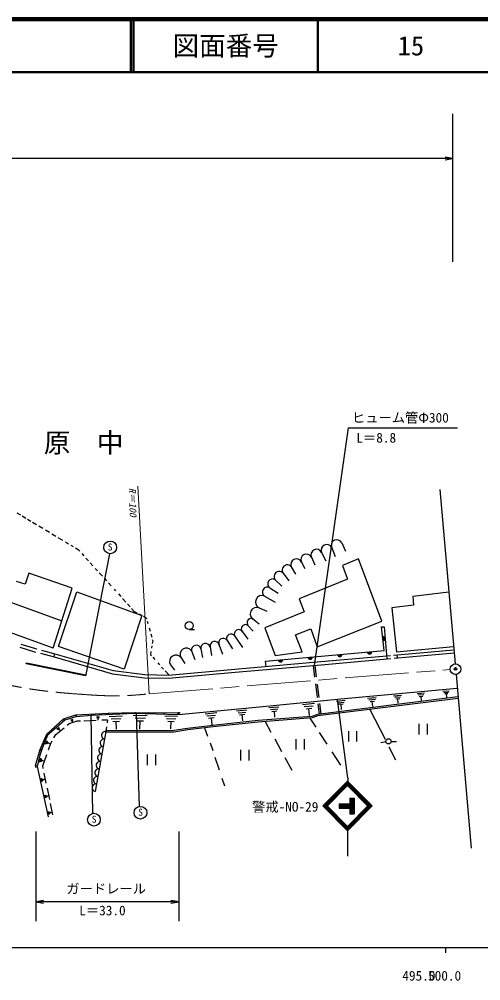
# Model space of a CAD drawing. Units: millimetres, scale not verified. Extents: x 40000 to 680000, y 20000 to 380000.
# Drawn here: x 487751 to 574649, y 198715 to 380000 of the extents above; entities that cross this region are included whole.
import ezdxf
from ezdxf.enums import TextEntityAlignment as Align

# ---------------------------------------------------------------- set-up
doc = ezdxf.new("R2010")
doc.units = ezdxf.units.MM
doc.header["$LTSCALE"] = 1000
doc.header["$PDMODE"] = 32
doc.header["$PDSIZE"] = 500
doc.linetypes.add('CHAIN', pattern=[18.5, 12, -1.5, 3.5, -1.5])
for name, color, linetype, lineweight in [('M-BGD', 7, 'Continuous', 25), ('M-BMK', 2, 'CHAIN', 13), ('M-BMK-SRVR', 3, 'Continuous', 25), ('M-STR-HTXT', 7, 'Continuous', 13), ('M-STR-STR3', 7, 'Continuous', 25), ('M-STR-STRC', 7, 'Continuous', 25), ('M-TTL', 2, 'Continuous', 140), ('M-TTL-BAND', 7, 'Continuous', 25), ('M-TTL-LINE', 7, 'Continuous', 50), ('M-TTL-TXT', 7, 'Continuous', 13)]:
    doc.layers.add(name, color=color, linetype=linetype, lineweight=lineweight)
doc.layers.add('M-OTRS', color=6, linetype='Continuous')
doc.styles.add('ＭＳ ゴシック', font='')
doc.styles.get('ＭＳ ゴシック').set_extended_font_data('MS Gothic')

# ---------------------------------------------------------------- blocks, each defined once
blk = doc.blocks.new('open_arrow')
at = {"color": 0, "linetype": 'Continuous', "lineweight": -2}
blk.add_lwpolyline([(7.5, 1.25), (0, 0), (7.5, -1.25)], dxfattribs=at)

msp = doc.modelspace()

# ---------------------------------------------------------------- linework, layer by layer
at = {"layer": 'M-BGD'}
for p, q in [((487294, 286962), (487963, 286560)), ((488273, 286373), (488995, 285940)), ((489317, 285746), (489941, 285371)), ((490214, 285207), (491001, 284734)), ((491430, 284476), (492180, 284025)), ((492673, 283729), (493424, 283277)), ((493913, 282983), (494639, 282547)), ((495035, 282309), (495871, 281807)), ((496434, 281468), (497021, 281115)), ((548493, 281267), (549160, 279722)), ((497457, 280853), (497922, 280574)), ((498363, 280309), (498859, 280011)), ((498859, 280011), (499152, 279687)), ((499541, 279257), (499929, 278830)), ((544680, 279460), (545498, 277881)), ((546586, 280363), (547235, 278688)), ((500317, 278401), (500788, 277881)), ((501129, 277505), (501618, 276965)), ((540867, 277652), (541547, 276423)), ((542773, 278556), (543438, 277141)), ((551660, 278262), (548633, 277007)), ((556015, 266524), (551660, 278262)), ((489543, 275558), (488882, 273498)), ((497704, 272760), (489543, 275558)), ((502076, 276459), (502488, 276006)), ((502824, 275635), (503399, 275000)), ((538961, 276749), (539783, 275367)), ((548633, 277007), (549548, 274442)), ((488882, 273498), (487250, 274003)), ((503817, 274538), (504187, 274130)), ((535928, 274335), (537206, 273096)), ((537444, 275542), (538537, 274099)), ((549548, 274442), (540436, 270707)), ((494129, 261450), (497704, 272760)), ((495112, 261726), (498581, 272061)), ((498581, 272061), (510836, 267558)), ((504545, 273735), (505071, 273154)), ((505614, 272555), (505904, 272235)), ((534938, 272787), (536487, 271775)), ((568651, 271964), (561870, 271188)), ((485614, 270288), (495752, 266583)), ((506419, 271667), (506891, 271145)), ((507219, 270783), (507830, 270109)), ((533947, 271240), (535959, 270096)), ((540436, 270707), (541425, 268258)), ((561870, 271188), (561975, 269531)), ((508105, 269805), (508635, 269220)), ((508907, 268920), (509410, 268365)), ((509410, 268365), (509885, 268114)), ((532957, 269012), (534364, 268384)), ((561975, 269531), (557887, 269038)), ((557887, 269038), (558768, 260756)), ((510836, 267558), (507514, 257444)), ((510247, 267922), (510762, 267650)), ((511134, 267453), (511661, 267173)), ((511661, 267173), (511726, 266940)), ((511838, 266536), (511974, 266047)), ((531967, 266784), (532896, 266039)), ((541425, 268258), (533985, 265246)), ((543876, 261692), (556015, 266524)), ((494129, 261450), (483888, 265109)), ((512200, 265236), (512377, 264597)), ((519766, 264934), (520766, 264934)), ((530883, 265639), (531818, 264655)), ((533985, 265246), (535946, 260029)), ((539780, 263951), (542633, 265054)), ((542633, 265054), (543876, 261692)), ((555989, 265435), (556484, 265464)), ((556476, 260952), (555989, 265435)), ((556484, 265464), (556992, 259402)), ((512503, 264145), (512690, 263470)), ((512798, 263081), (512876, 262802)), ((528335, 263668), (529780, 261560)), ((529800, 264494), (530815, 263102)), ((541023, 260747), (539780, 263951)), ((487889, 261590), (490652, 260762)), ((488037, 262172), (490816, 261340)), ((490816, 261340), (491063, 261273)), ((507514, 257444), (495112, 261726)), ((512716, 261853), (512642, 261412)), ((512876, 262802), (512789, 262289)), ((521940, 261275), (522279, 259638)), ((523673, 261646), (523980, 260071)), ((525406, 262018), (526008, 260261)), ((526871, 262843), (527889, 261328)), ((558243, 260117), (569589, 261139)), ((558768, 260756), (569536, 261753)), ((490652, 260762), (490902, 260695)), ((491739, 260469), (494311, 259776)), ((491931, 261039), (494467, 260356)), ((494300, 259779), (505329, 256593)), ((494311, 259776), (494467, 260356)), ((494467, 260356), (505449, 257183)), ((512540, 260805), (512434, 260175)), ((512434, 260175), (512633, 259960)), ((512875, 259697), (513276, 259262)), ((518226, 259604), (518941, 258560)), ((520207, 260904), (520790, 259289)), ((534125, 258971), (556476, 260952)), ((535946, 260029), (541023, 260747)), ((544539, 258882), (557645, 260063)), ((544591, 258284), (557744, 259469)), ((558332, 259522), (569643, 260542)), ((558831, 260170), (558894, 259573)), ((489083, 258459), (489123, 258655)), ((500241, 256193), (489083, 258459)), ((489123, 258655), (500281, 256389)), ((513861, 258627), (514180, 258281)), ((514561, 257867), (514936, 257459)), ((515856, 256348), (528361, 257483)), ((516245, 258304), (516998, 257293)), ((528361, 257483), (544539, 258882)), ((528413, 256885), (544591, 258284)), ((534255, 257993), (534125, 258971)), ((543422, 255981), (543151, 258160)), ((543719, 256025), (543450, 258185)), ((500281, 256389), (500241, 256193)), ((505329, 256593), (511358, 255856)), ((505449, 257183), (511402, 256455)), ((511358, 255856), (515876, 255747)), ((511402, 256455), (515856, 256348)), ((515244, 257125), (515952, 256357)), ((515876, 255747), (528413, 256885)), ((543906, 252094), (543582, 254700)), ((544205, 252125), (543892, 254635)), ((570221, 253845), (548327, 251835)), ((570359, 252257), (543911, 248928)), ((553327, 251997), (554987, 252147)), ((558227, 252447), (559717, 252577)), ((558447, 252167), (559557, 252267)), ((562687, 252857), (564057, 252977)), ((562887, 252597), (563917, 252687)), ((563077, 252337), (563767, 252397)), ((563497, 251547), (563427, 252367)), ((567527, 253297), (568727, 253407)), ((567697, 253077), (568607, 253157)), ((567867, 252847), (568477, 252897)), ((568237, 252147), (568177, 252877)), ((532962, 250326), (517708, 248873)), ((548327, 251835), (532962, 250326)), ((534777, 250207), (536657, 250387)), ((541107, 250827), (543317, 251047)), ((541427, 250417), (543087, 250577)), ((570385, 251958), (543978, 248634)), ((544295, 248976), (544053, 250916)), ((544592, 249014), (544346, 250988)), ((547467, 251447), (549107, 251617)), ((547707, 251147), (548937, 251267)), ((547937, 250837), (548757, 250917)), ((548447, 249887), (548347, 250877)), ((553567, 251687), (554807, 251797)), ((553797, 251367), (554627, 251447)), ((554307, 250407), (554217, 251407)), ((558657, 251887), (559397, 251957)), ((559107, 251027), (559027, 251927)), ((496081, 248090), (498424, 248851)), ((498431, 248482), (496308, 247868)), ((498424, 248851), (504516, 249144)), ((501392, 248706), (498431, 248482)), ((509327, 249097), (501392, 248706)), ((502297, 248447), (502887, 248477)), ((504516, 249144), (509553, 249320)), ((504707, 248567), (507187, 248687)), ((509227, 248797), (511837, 248727)), ((517708, 248873), (509327, 249097)), ((509553, 249320), (517695, 249261)), ((515157, 248647), (517567, 248577)), ((522757, 249057), (524927, 249267)), ((523067, 248647), (524697, 248807)), ((528657, 249617), (530617, 249807)), ((528947, 249247), (530417, 249387)), ((529227, 248877), (530207, 248967)), ((529827, 247747), (529717, 248927)), ((542829, 248568), (532731, 247795)), ((535047, 249857), (536457, 249987)), ((535317, 249497), (536257, 249587)), ((535897, 248417), (535787, 249547)), ((541747, 249997), (542847, 250107)), ((542427, 248727), (542297, 250057)), ((543911, 248928), (542829, 248568)), ((543978, 248634), (542889, 248271)), ((553773, 249867), (556629, 244255)), ((492918, 245220), (496081, 248090)), ((496308, 247868), (494743, 246471)), ((496753, 246874), (497146, 247197)), ((497146, 247197), (498655, 247700)), ((497447, 247887), (497907, 248017)), ((497537, 247817), (497877, 247907)), ((497617, 247737), (497837, 247797)), ((497807, 247497), (497727, 247767)), ((498655, 247700), (499310, 247726)), ((499917, 247750), (502206, 247839)), ((502377, 248337), (502817, 248357)), ((502457, 248227), (502747, 248237)), ((502617, 247877), (502607, 248237)), ((503310, 247883), (504354, 247924)), ((504186, 246584), (504074, 245689)), ((504354, 247924), (504284, 247368)), ((505047, 248087), (506907, 248177)), ((505377, 247607), (506617, 247667)), ((506067, 246157), (505997, 247637)), ((509547, 248267), (511497, 248217)), ((509857, 247737), (511157, 247707)), ((510467, 246157), (510507, 247727)), ((515447, 248157), (517257, 248107)), ((515727, 247667), (516937, 247627)), ((516297, 246197), (516337, 247647)), ((524230, 246867), (519438, 246301)), ((524263, 246569), (519479, 246003)), ((523377, 248237), (524467, 248337)), ((524047, 246987), (523927, 248287)), ((532731, 247795), (524230, 246867)), ((532759, 247496), (524263, 246569)), ((542889, 248271), (532759, 247496)), ((534041, 247594), (535131, 245610)), ((542477, 248240), (543577, 246545)), ((563069, 245177), (563069, 247177)), ((564569, 247177), (564569, 245177)), ((491688, 242349), (492918, 245220)), ((493067, 245018), (492285, 243174)), ((494743, 246471), (493067, 245018)), ((494286, 244540), (494632, 245130)), ((494632, 245130), (496200, 246419)), ((494817, 246127), (495257, 246527)), ((494957, 246087), (495287, 246387)), ((495087, 246047), (495307, 246247)), ((495437, 245877), (495197, 246147)), ((504074, 245689), (502063, 234402)), ((516886, 245588), (504053, 245567)), ((516862, 245888), (504097, 245867)), ((519438, 246301), (516862, 245888)), ((519479, 246003), (516886, 245588)), ((522623, 246375), (523226, 244805)), ((544235, 245531), (545668, 243322)), ((549781, 243803), (549781, 245803)), ((551281, 245803), (551281, 243803)), ((492285, 243174), (491614, 241274)), ((492677, 243337), (492977, 244037)), ((492857, 243367), (493077, 243887)), ((493037, 243387), (493177, 243737)), ((493527, 243387), (493107, 243567)), ((493246, 242282), (493682, 243509)), ((493682, 243509), (493946, 243961)), ((523697, 243579), (524179, 242121)), ((535847, 244306), (537147, 241938)), ((539897, 242297), (539897, 244297)), ((541397, 244297), (541397, 242297)), ((556797, 243757), (555817, 243557)), ((557787, 243837), (558787, 243807)), ((490809, 239304), (491688, 242349)), ((491614, 241274), (491111, 239095)), ((492173, 239263), (492932, 241399)), ((511881, 239351), (511881, 241351)), ((513381, 241351), (513381, 239351)), ((529490, 240268), (529490, 242268)), ((530990, 242268), (530990, 240268)), ((546624, 241850), (548250, 239344)), ((557350, 242838), (558604, 240375)), ((491617, 239947), (491787, 240697)), ((491787, 240007), (491917, 240567)), ((491957, 240067), (492047, 240437)), ((492447, 240147), (492007, 240257)), ((524588, 240884), (525391, 238455)), ((537769, 240807), (539077, 238424)), ((491111, 239095), (493179, 229652)), ((492276, 238760), (492173, 239263)), ((492847, 235971), (492465, 237837)), ((492047, 236227), (491897, 236877)), ((492157, 236337), (492047, 236827)), ((492267, 236447), (492197, 236777)), ((492627, 236697), (492237, 236617)), ((525892, 236940), (526369, 235498)), ((493480, 232883), (493040, 235031)), ((492727, 233127), (492587, 233737)), ((492837, 233237), (492727, 233687)), ((492937, 233337), (492867, 233637)), ((493267, 233567), (492907, 233487)), ((494073, 229988), (493627, 232164)), ((493397, 230037), (493267, 230637)), ((493507, 230137), (493407, 230587)), ((493607, 230237), (493537, 230537)), ((493927, 230467), (493577, 230387))]:
    msp.add_line(p, q, dxfattribs=at)
for centre, radius in [((519766, 265684), 750), ((557284, 243857), 500)]:
    msp.add_circle(centre, radius, dxfattribs=at)
for centre, radius, start, end in [((547539, 280815), 1055, 25.36217, 205.36217), ((543727, 279008), 1055, 25.36217, 205.36217), ((545633, 279912), 1055, 25.36217, 205.36217), ((539914, 277201), 1055, 25.36217, 205.36217), ((541820, 278104), 1055, 25.36217, 205.36217), ((536686, 274938), 969, 38.51693, 218.51693), ((538203, 276145), 969, 38.51693, 218.51693), ((535433, 273561), 919, 57.38076, 237.38076), ((534442, 272014), 919, 57.38076, 237.38076), ((533452, 270126), 1219, 66.03751, 246.03751), ((532462, 267898), 1219, 66.03751, 246.03751), ((531425, 266211), 788, 46.59114, 226.59114), ((529068, 264081), 841, 29.39605, 209.39605), ((530342, 265066), 788, 46.59114, 226.59114), ((526138, 262430), 841, 29.39605, 209.39605), ((527603, 263256), 841, 29.39605, 209.39605), ((556232, 263194), 400, 276.20345, 96.20345), ((556232, 263194), 400, 276.20345, 96.20345), ((556232, 263194), 350, 276.20345, 96.20345), ((556232, 263194), 300, 276.20345, 96.20345), ((556232, 263194), 250, 276.20345, 96.20345), ((556232, 263194), 200, 276.20345, 96.20345), ((556232, 263194), 150, 276.20345, 96.20345), ((556232, 263194), 100, 276.20345, 96.20345), ((556232, 263194), 50, 276.20345, 96.20345), ((519216, 260254), 1184, 33.27489, 213.27489), ((521073, 261089), 886, 12.09476, 192.09476), ((522806, 261461), 886, 12.09476, 192.09476), ((524539, 261832), 886, 12.09476, 192.09476), ((517236, 258954), 1184, 33.27489, 213.27489), ((536919, 259218), 400, 185.06675, 5.06675), ((536919, 259218), 400, 185.06675, 5.06675), ((536919, 259218), 350, 185.06675, 5.06675), ((536919, 259218), 300, 185.06675, 5.06675), ((536919, 259218), 250, 185.06675, 5.06675), ((542507, 259714), 400, 185.06675, 5.06675), ((542507, 259714), 400, 185.06675, 5.06675), ((542507, 259714), 350, 185.06675, 5.06675), ((542507, 259714), 300, 185.06675, 5.06675), ((542507, 259714), 250, 185.06675, 5.06675), ((542507, 259714), 200, 185.06675, 5.06675), ((542507, 259714), 150, 185.06675, 5.06675), ((542507, 259714), 100, 185.06675, 5.06675), ((542507, 259714), 50, 185.06675, 5.06675), ((548094, 260209), 400, 185.06675, 5.06675), ((548094, 260209), 400, 185.06675, 5.06675), ((548094, 260209), 350, 185.06675, 5.06675), ((548094, 260209), 300, 185.06675, 5.06675), ((548094, 260209), 250, 185.06675, 5.06675), ((548094, 260209), 200, 185.06675, 5.06675), ((548094, 260209), 150, 185.06675, 5.06675), ((548094, 260209), 100, 185.06675, 5.06675), ((548094, 260209), 50, 185.06675, 5.06675), ((553682, 260704), 400, 185.06675, 5.06675), ((553682, 260704), 400, 185.06675, 5.06675), ((553682, 260704), 350, 185.06675, 5.06675), ((553682, 260704), 300, 185.06675, 5.06675), ((553682, 260704), 250, 185.06675, 5.06675), ((553682, 260704), 200, 185.06675, 5.06675), ((553682, 260704), 150, 185.06675, 5.06675), ((553682, 260704), 100, 185.06675, 5.06675), ((553682, 260704), 50, 185.06675, 5.06675), ((536919, 259218), 200, 185.06675, 5.06675), ((536919, 259218), 150, 185.06675, 5.06675), ((536919, 259218), 100, 185.06675, 5.06675), ((536919, 259218), 50, 185.06675, 5.06675), ((498424, 248851), 150, 198.00416, 2.75249), ((501470, 248998), 150, 182.75249, 2.75249), ((504516, 249144), 150, 182.75249, 1.99788), ((507034, 249232), 150, 181.99788, 1.99788), ((509553, 249320), 150, 181.99788, 359.58781), ((512267, 249300), 150, 179.58781, 359.58781), ((514981, 249281), 150, 179.58781, 359.58781), ((517695, 249261), 150, 179.58781, 359.58781), ((517691, 248761), 500, 44.58781, 89.58781), ((496081, 248090), 150, 222.22083, 18.00416), ((492918, 245220), 150, 246.80141, 42.22083), ((503949, 244983), 716, 79.89496, 259.89496), ((503697, 243572), 716, 79.89496, 259.89496), ((491688, 242349), 150, 253.90918, 66.80141), ((503194, 240751), 716, 79.89496, 259.89496), ((503446, 242161), 716, 79.89496, 259.89496), ((490809, 239304), 150, 253.90918, 73.90918), ((491290, 239165), 500, 163.90918, 208.90918), ((502943, 239340), 716, 79.89496, 259.89496), ((502691, 237929), 716, 79.89496, 259.89496), ((502189, 235107), 716, 79.89496, 259.89496), ((502440, 236518), 716, 79.89496, 259.89496)]:
    msp.add_arc(centre, radius, start, end, dxfattribs=at)
at = {"layer": 'M-BMK'}
msp.add_line((512217, 252798), (568901, 257413), dxfattribs=at)
msp.add_open_spline([(476527, 256743), (477419, 256466), (478310, 256189), (479212, 255948), (479439, 255887), (479666, 255829), (479894, 255772), (480121, 255716), (480350, 255661), (480578, 255607), (481948, 255283), (483322, 254979), (484701, 254691), (486839, 254244), (488989, 253838), (491150, 253534), (493881, 253149), (496632, 252927), (499388, 252728), (501945, 252543), (504507, 252378), (507064, 252447), (508783, 252494), (510500, 252646), (512217, 252798)], degree=3, knots=[0, 0, 0, 0, 1, 1, 1, 2, 2, 2, 3, 3, 3, 4, 4, 4, 5, 5, 5, 6, 6, 6, 7, 7, 7, 8, 8, 8, 8], dxfattribs=at)
at = {"layer": 'M-BMK-SRVR'}
for p, q in [((566975, 291309), (569820, 258475)), ((569994, 256465), (572834, 223695))]:
    msp.add_line(p, q, dxfattribs=at)
msp.add_circle((569899, 257472), 1000, dxfattribs=at)
at = {"layer": 'M-OTRS'}
msp.add_point((569900, 257504), dxfattribs=at)
at = {"layer": 'M-STR-HTXT'}
msp.add_line((512217, 252798), (510098, 291959), dxfattribs=at)
at = {"layer": 'M-STR-STR3'}
for p, q in [((569402, 334255), (569402, 362168)), ((569402, 353760), (303506, 353760)), ((549701, 302956), (543308, 258173)), ((549701, 302956), (570247, 302956)), ((490865, 226879), (490865, 209972)), ((517771, 226879), (517771, 209972)), ((517771, 213587), (490865, 213587))]:
    msp.add_line(p, q, dxfattribs=at)
at = {"layer": 'M-STR-STRC'}
for p, q in [((504714, 279220), (500290, 256433)), ((549605, 236963), (547662, 251770)), ((501596, 230273), (501272, 248697)), ((510391, 231575), (509837, 249083)), ((544895, 231670), (549562, 236337)), ((545036, 231670), (549562, 236195)), ((545178, 231670), (549562, 236054)), ((545319, 231670), (549562, 235913)), ((545390, 231599), (549633, 235842)), ((545461, 231529), (549703, 235771)), ((545531, 231458), (549774, 235700)), ((549350, 235700), (553592, 231458)), ((549421, 235771), (553663, 231529)), ((549491, 235842), (553734, 231599)), ((549562, 236337), (554229, 231670)), ((549562, 236195), (554087, 231670)), ((549562, 236054), (553946, 231670)), ((549562, 235913), (553805, 231670)), ((549605, 236963), (549605, 236294)), ((547963, 232070), (547963, 231270)), ((547963, 232070), (549984, 232070)), ((549984, 233170), (549984, 230170)), ((549984, 233170), (550784, 233170)), ((550084, 233170), (550084, 230170)), ((550184, 233170), (550184, 230170)), ((550284, 233170), (550284, 230170)), ((550384, 233170), (550384, 230170)), ((550484, 233170), (550484, 230170)), ((550584, 233170), (550584, 230170)), ((550684, 233170), (550684, 230170)), ((550784, 233170), (550784, 230170)), ((544895, 231670), (549562, 227003)), ((545036, 231670), (549562, 227144)), ((545178, 231670), (549562, 227286)), ((545319, 231670), (549562, 227427)), ((545390, 231741), (549633, 227498)), ((545461, 231811), (549703, 227569)), ((545531, 231882), (549774, 227639)), ((547963, 231970), (549984, 231970)), ((547963, 231870), (549984, 231870)), ((547963, 231770), (549984, 231770)), ((547963, 231670), (549984, 231670)), ((547963, 231570), (549984, 231570)), ((547963, 231470), (549984, 231470)), ((547963, 231370), (549984, 231370)), ((547963, 231270), (549984, 231270)), ((549350, 227639), (553592, 231882)), ((549421, 227569), (553663, 231811)), ((549491, 227498), (553734, 231741)), ((549562, 227003), (554229, 231670)), ((549562, 227144), (554087, 231670)), ((549562, 227286), (553946, 231670)), ((549562, 227427), (553805, 231670)), ((549984, 230170), (550784, 230170)), ((549562, 227003), (549562, 222207))]:
    msp.add_line(p, q, dxfattribs=at)
for centre in [(504876, 280409), (501806, 229092), (510576, 230390)]:
    msp.add_circle(centre, 1200, dxfattribs=at)
at = {"layer": 'M-TTL'}
msp.add_line((680000, 380000), (40000, 380000), dxfattribs=at)
at = {"layer": 'M-TTL-BAND'}
for p, q in [((40000, 205000), (579000, 205000)), ((568000, 205000), (568000, 204000))]:
    msp.add_line(p, q, dxfattribs=at)
at = {"layer": 'M-TTL-LINE'}
for p, q in [((508747, 380000), (508747, 370000)), ((509247, 380000), (509247, 370000)), ((543997, 380000), (543997, 370000)), ((40000, 370000), (680000, 370000))]:
    msp.add_line(p, q, dxfattribs=at)

# ---------------------------------------------------------------- block references
at = {"layer": 'M-STR-STR3', "xscale": 193, "yscale": 193, "rotation": 180}
for p in [(569402, 353760), (517771, 213587)]:
    msp.add_blockref('open_arrow', p, dxfattribs=at)
at = {"layer": 'M-STR-STR3', "xscale": 193, "yscale": 193}
msp.add_blockref('open_arrow', (490865, 213587), dxfattribs=at)

# ---------------------------------------------------------------- texts
at = {"layer": 'M-STR-HTXT', "style": 'ＭＳ ゴシック'}
msp.add_text('原\u3000中', height=3666, dxfattribs=at).set_placement((492374, 297225), align=Align.BOTTOM_LEFT)
at = {"layer": 'M-STR-HTXT', "style": 'ＭＳ ゴシック', "oblique": 15}
msp.add_text('R＝100', height=1320, rotation=271.332, dxfattribs=at).set_placement((508022, 291630), align=Align.BOTTOM_LEFT)
at = {"layer": 'M-STR-STR3', "style": 'ＭＳ ゴシック'}
for s, p in [('ヒューム管Φ300', (550392, 303410)), ('L＝8.8', (551227, 299625)), ('ガードレール', (496617, 214606)), ('L＝33.0', (499047, 210504))]:
    msp.add_text(s, height=1833, dxfattribs=at).set_placement(p, align=Align.BOTTOM_LEFT)
at = {"layer": 'M-STR-STRC', "style": 'ＭＳ ゴシック'}
for s, height, p in [('S', 1320, (504418, 279445)), ('警戒-NO-29', 1833, (531591, 230045)), ('S', 1320, (510143, 229437)), ('S', 1320, (501393, 228114))]:
    msp.add_text(s, height=height, dxfattribs=at).set_placement(p, align=Align.BOTTOM_LEFT)
at = {"layer": 'M-TTL-BAND', "style": 'ＭＳ ゴシック'}
for s, p in [('495.0', (563000, 198195)), ('500.0', (567844, 198195))]:
    msp.add_text(s, height=1833, dxfattribs=at).set_placement(p, align=Align.BOTTOM_CENTER)
at = {"layer": 'M-TTL-TXT', "style": 'ＭＳ ゴシック'}
for s, p in [('図面番号', (526622, 375000)), ('15', (561497, 375000))]:
    msp.add_text(s, height=3666, dxfattribs=at).set_placement(p, align=Align.MIDDLE_CENTER)

doc.saveas('drawing.dxf')
